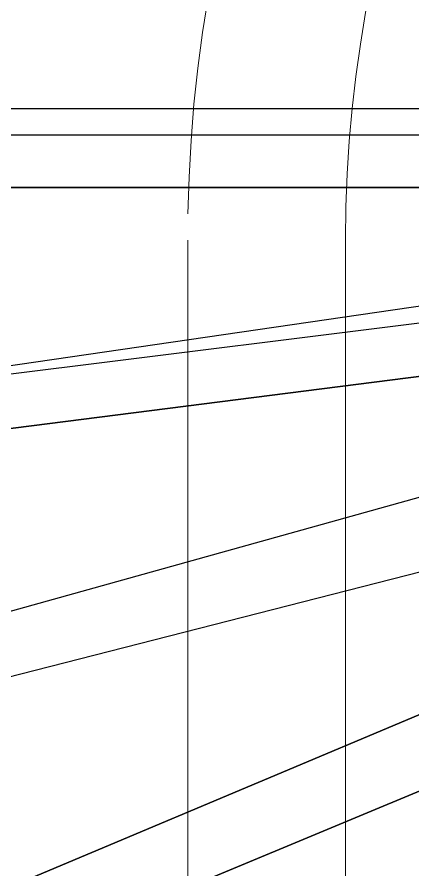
# Model space of a CAD drawing. Header units: inches. Extents: x 3324238 to 135265466, y -1036581 to 20094598.
# Drawn here: x 3353766.223 to 3353767.437, y -519271.089 to -519268.471 of the extents above; entities that cross this region are included whole.
import ezdxf

# ---------------------------------------------------------------- set-up
doc = ezdxf.new("R2010")
doc.units = ezdxf.units.IN
doc.header["$MEASUREMENT"] = 0
doc.layers.add('PDF_Geometry', color=7, linetype='Continuous')

msp = doc.modelspace()

# ---------------------------------------------------------------- linework, layer by layer
at = {"layer": 'PDF_Geometry', "color": 32, "lineweight": 13, "true_color": 0xdd6e00}
msp.add_lwpolyline([(3353775.126, -519269.1555, 1), (3353767.23, -519269.1555), (3353767.23, -519332.0817)], format="xyb", dxfattribs=at)
at = {"layer": 'PDF_Geometry', "lineweight": 25}
for points in [[(3353768.8414, -519268.5109), (3353768.8414, -519268.4303), (3353768.8414, -519268.5109), (3353768.8414, -519268.4303), (3353768.8414, -519268.5109), (3353768.8414, -519268.5915), (3353768.8414, -519268.5109), (3353768.8414, -519268.5915), (3353768.8414, -519268.672), (3353768.8414, -519268.7526), (3353768.7608, -519268.7526), (3353764.8128, -519268.7526), (3353764.8128, -519268.8332), (3353764.8128, -519268.7526), (3353764.8128, -519268.8332), (3353764.8128, -519268.7526), (3353764.8128, -519268.672), (3353764.8128, -519268.7526), (3353764.8128, -519268.8332), (3353764.8128, -519268.7526), (3353764.8128, -519268.672)], [(3353764.974, -519269.7195), (3353768.8414, -519269.1555), (3353768.8414, -519269.0749), (3353768.8414, -519268.9943), (3353768.8414, -519268.9138), (3353768.8414, -519268.8332), (3353764.8128, -519268.8332)], [(3353768.7608, -519268.9943), (3353764.8128, -519268.9943), (3353768.7608, -519268.9943)], [(3353764.974, -519269.7195), (3353768.8414, -519269.236), (3353768.8414, -519269.1555), (3353768.922, -519269.1555), (3353769.0025, -519269.1555), (3353769.0831, -519269.1555), (3353769.0831, -519269.0749), (3353769.0831, -519268.9943), (3353769.1637, -519269.1555)], [(3353768.8414, -519269.3972), (3353765.0546, -519269.8806), (3353768.8414, -519269.3972)], [(3353765.3768, -519270.6058), (3353765.3768, -519270.6863), (3353765.3768, -519270.6058), (3353765.3768, -519270.6863), (3353765.3768, -519270.7669), (3353765.3768, -519270.6863), (3353765.3768, -519270.7669), (3353765.3768, -519270.6863), (3353765.3768, -519270.6058), (3353765.3768, -519270.5252), (3353765.3768, -519270.6058), (3353765.3768, -519270.5252), (3353765.3768, -519270.6058), (3353765.3768, -519270.5252), (3353765.3768, -519270.6058), (3353765.3768, -519270.5252), (3353765.3768, -519270.4446), (3353765.3768, -519270.5252), (3353768.8414, -519269.5583), (3353768.922, -519269.5583), (3353768.922, -519269.4778), (3353768.922, -519269.5583), (3353768.922, -519269.6389)], [(3353768.922, -519269.8806), (3353768.922, -519269.8), (3353768.922, -519269.8806), (3353768.922, -519269.8), (3353768.922, -519269.7195), (3353768.922, -519269.8), (3353768.922, -519269.7195), (3353768.922, -519269.8), (3353768.922, -519269.7195), (3353768.922, -519269.8), (3353768.922, -519269.7195), (3353768.922, -519269.8), (3353765.4574, -519270.6863), (3353765.4574, -519270.7669), (3353765.4574, -519270.6863), (3353765.538, -519270.7669), (3353765.538, -519270.6863), (3353765.538, -519270.7669), (3353765.538, -519270.8475), (3353765.538, -519270.7669), (3353765.538, -519270.6863)], [(3353765.9408, -519271.2503), (3353765.9408, -519271.1698), (3353765.9408, -519271.2503), (3353765.9408, -519271.1698), (3353765.9408, -519271.2503), (3353765.9408, -519271.1698), (3353765.9408, -519271.2503), (3353765.9408, -519271.3309), (3353765.9408, -519271.2503), (3353765.9408, -519271.3309), (3353765.9408, -519271.2503), (3353769.0025, -519269.9612), (3353769.0025, -519269.8806), (3353769.0025, -519269.8), (3353769.0025, -519269.8806), (3353769.0025, -519269.8), (3353769.0025, -519269.8806), (3353768.922, -519269.8806)], [(3353769.0025, -519269.9612), (3353765.9408, -519271.2503)], [(3353766.102, -519271.4115), (3353769.0025, -519270.2029), (3353766.102, -519271.4115)]]:
    msp.add_lwpolyline(points, dxfattribs=at)
at = {"layer": 'PDF_Geometry', "color": 32, "lineweight": 13, "true_color": 0xdd6e00}
msp.add_lwpolyline([(3353766.7465, -519269.1555), (3353766.7465, -519332.0817)], dxfattribs=at)
for centre, radius, start, end in [((3353771.178, -519269.1477), 11.9248, 0.35001, 179.64999), ((3353771.178, -519269.154), 11.4414, 0.39628, 179.60372), ((3353771.178, -519269.1558), 10.4746, 0.44244, 179.55756), ((3353771.178, -519269.1558), 9.9106, 0.46772, 179.53228), ((3353771.178, -519269.1429), 8.9437, 0.43566, 179.56434), ((3353771.178, -519269.1496), 8.4603, 0.50592, 179.49408), ((3353771.178, -519269.1559), 7.413, 0.62618, 179.37382), ((3353771.178, -519269.1559), 6.9296, 0.67012, 179.32988), ((3353771.178, -519269.1437), 5.9627, 0.66132, 179.33868), ((3353771.178, -519269.1506), 5.4794, 0.7915, 179.2085), ((3353771.178, -519269.1562), 4.4322, 1.0513, 178.9487)]:
    msp.add_arc(centre, radius, start, end, dxfattribs=at)

doc.saveas('drawing.dxf')
